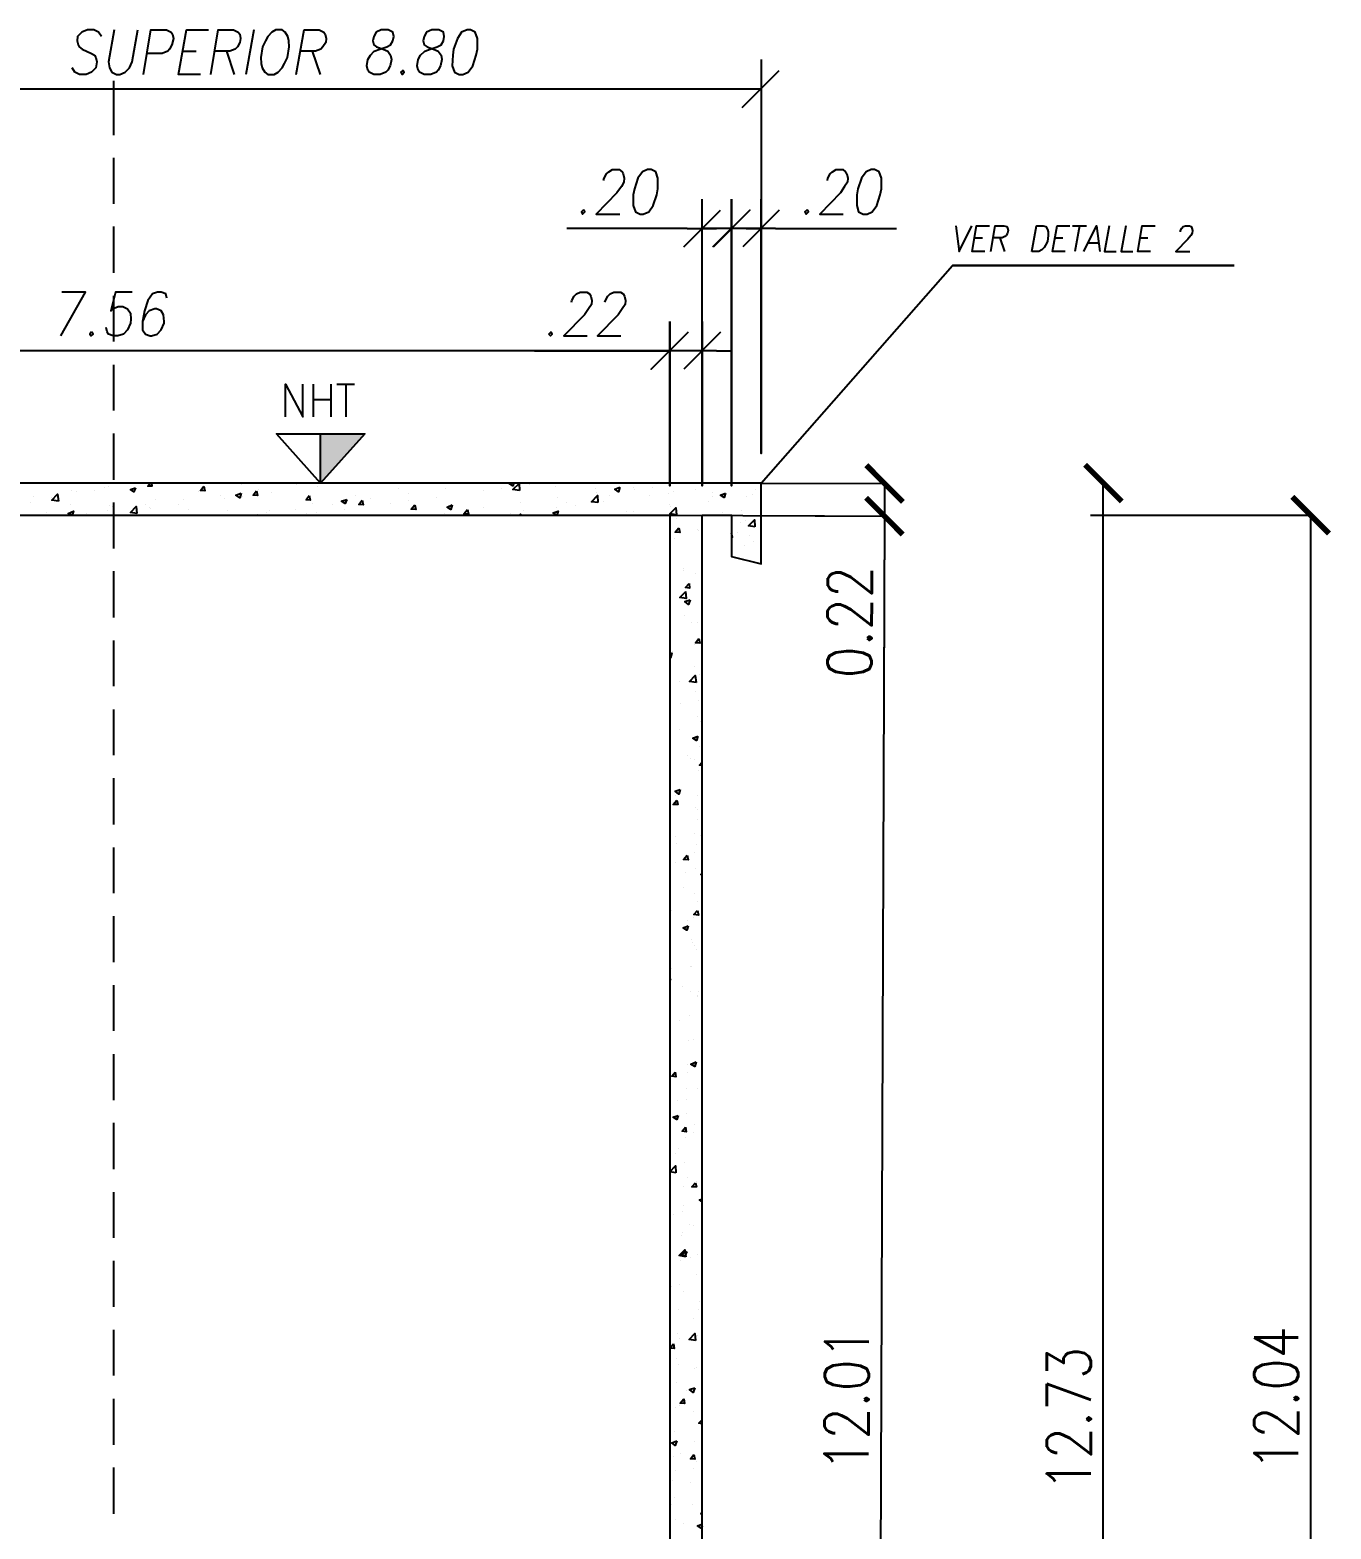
# Model space of a CAD drawing. Extents: x 93 to 1928, y 79 to 574.
# Drawn here: x 429.9 to 518.5, y 388.9 to 491 of the extents above; entities that cross this region are included whole.
import ezdxf

# ---------------------------------------------------------------- set-up
doc = ezdxf.new("R2010")
doc.units = 0
doc.header["$MEASUREMENT"] = 0
for name, color, linetype in [('Cotas', 1, 'Continuous'), ('PDF_00-COTAS-PARCIALES', 4, 'Continuous'), ('PDF_auxiliar', 1, 'Continuous'), ('PDF_CORTES', 6, 'Continuous'), ('PDF_HATCH', 1, 'Continuous'), ('PDF_LINEAS-POS-ARMADURA', 4, 'Continuous')]:
    doc.layers.add(name, color=color, linetype=linetype)
doc.layers.add('PDF_0', color=7, linetype='Continuous', true_color=0x7fbfff)
doc.styles.add('ROMANS', font='ROMANS.SHX', dxfattribs={"width": 0.85})
doc.dimstyles.new('1.10', dxfattribs={"dimtxt": 3, "dimasz": 2.5, "dimexe": 0.18, "dimexo": 0.0625, "dimgap": 0.85, "dimtad": 1, "dimlfac": 0.1, "dimzin": 0, "dimdsep": 46, "dimtxsty": 'ROMANS', "dimblk": 'ARCHTICK', "dimcen": 0.09, "dimclrd": 256, "dimclre": 256, "dimclrt": 2, "dimadec": 0, "dimazin": 0, "dimtfac": 1, "dimtofl": 0, "dimtmove": 0, "dimatfit": 3, "dimfxl": 15, "dimfxlon": 1, "dimtolj": 1, "dimtzin": 0, "dimarcsym": 0})

# ---------------------------------------------------------------- blocks, each defined once
blk = doc.blocks.new('_ArchTick')
at = {"color": 0, "linetype": 'ByBlock', "const_width": 0.15}
blk.add_lwpolyline([(-0.5, -0.5), (0.5, 0.5)], dxfattribs=at)
blk = doc.blocks.new('*D26')
at = {"layer": 'Cotas', "lineweight": -2, "transparency": 16777216}
for p, q in [((473.56, 457.96), (488.29, 457.9)), ((488.11, 457.9), (487.67, 337.48)), ((473.11, 337.54), (487.85, 337.48))]:
    blk.add_line(p, q, dxfattribs=at)
at = {"layer": 'Defpoints', "color": 0, "transparency": 16777216}
for p in [(473.5, 457.96), (473.05, 337.54), (487.67, 337.48)]:
    blk.add_point(p, dxfattribs=at)
at = {"layer": 'Cotas', "lineweight": -2, "transparency": 16777216, "xscale": 2.5, "yscale": 2.5, "zscale": 2.5}
for p, rotation in [((488.11, 457.9), 89.78796266157545), ((487.67, 337.48), 269.7879626615754)]:
    blk.add_blockref('_ArchTick', p, dxfattribs=dict(at, rotation=rotation))
at = {"layer": 'Cotas', "color": 2, "transparency": 16777216, "insert": (485.54, 397.7), "char_height": 3, "attachment_point": 5, "rotation": 89.788, "style": 'ROMANS'}
blk.add_mtext('\\A1;12.01', dxfattribs=at)
blk = doc.blocks.new('*D27')
at = {"layer": 'Cotas', "lineweight": -2, "transparency": 16777216}
for p, q in [((479.77, 460.15), (488.3, 460.12)), ((488.12, 460.12), (488.11, 457.9)), ((479.76, 457.93), (488.29, 457.9)), ((488.11, 457.9), (488.07, 445.93))]:
    blk.add_line(p, q, dxfattribs=at)
at = {"layer": 'Defpoints', "color": 0, "transparency": 16777216}
for p in [(479.7, 460.15), (479.69, 457.93), (488.11, 457.9)]:
    blk.add_point(p, dxfattribs=at)
at = {"layer": 'Cotas', "lineweight": -2, "transparency": 16777216, "xscale": 2.5, "yscale": 2.5, "zscale": 2.5}
for p, rotation in [((488.12, 460.12), 89.78796266157545), ((488.11, 457.9), 269.7879626615755)]:
    blk.add_blockref('_ArchTick', p, dxfattribs=dict(at, rotation=rotation))
at = {"layer": 'Cotas', "color": 2, "transparency": 16777216, "insert": (485.74, 450.67), "char_height": 3, "attachment_point": 5, "rotation": 89.788, "style": 'ROMANS'}
blk.add_mtext('\\A1;0.22', dxfattribs=at)
blk = doc.blocks.new('*D33')
at = {"layer": 'Cotas', "lineweight": -2, "transparency": 16777216}
for p, q in [((503.03, 460.15), (503.21, 460.15)), ((503.03, 332.57), (503.03, 460.15)), ((503.03, 332.57), (503.21, 332.57))]:
    blk.add_line(p, q, dxfattribs=at)
at = {"layer": 'Defpoints', "color": 0, "transparency": 16777216}
for p in [(503.03, 460.15), (503.03, 460.15), (503.03, 332.57)]:
    blk.add_point(p, dxfattribs=at)
at = {"layer": 'Cotas', "lineweight": -2, "transparency": 16777216, "xscale": 2.5, "yscale": 2.5, "zscale": 2.5}
for p, rotation in [((503.03, 460.15), 90), ((503.03, 332.57), 270)]:
    blk.add_blockref('_ArchTick', p, dxfattribs=dict(at, rotation=rotation))
at = {"layer": 'Cotas', "color": 2, "transparency": 16777216, "insert": (500.68, 396.36), "char_height": 3, "attachment_point": 5, "rotation": 90, "style": 'ROMANS'}
blk.add_mtext('\\A1;12.73', dxfattribs=at)
blk = doc.blocks.new('*D108')
at = {"layer": 'Cotas', "lineweight": -2, "transparency": 16777216}
for p, q in [((502.16, 457.96), (517.34, 457.96)), ((517.16, 337.57), (517.16, 457.96)), ((502.16, 337.57), (517.34, 337.57))]:
    blk.add_line(p, q, dxfattribs=at)
at = {"layer": 'Defpoints', "color": 0, "transparency": 16777216}
for p in [(473.5, 457.96), (517.16, 457.96), (473.5, 337.57)]:
    blk.add_point(p, dxfattribs=at)
at = {"layer": 'Cotas', "lineweight": -2, "transparency": 16777216, "xscale": 2.5, "yscale": 2.5, "zscale": 2.5}
for p, rotation in [((517.16, 457.96), 90), ((517.16, 337.57), 270)]:
    blk.add_blockref('_ArchTick', p, dxfattribs=dict(at, rotation=rotation))
at = {"layer": 'Cotas', "color": 2, "transparency": 16777216, "insert": (514.81, 397.76), "char_height": 3, "attachment_point": 5, "rotation": 90, "style": 'ROMANS'}
blk.add_mtext('\\A1;12.04', dxfattribs=at)

msp = doc.modelspace()

# ---------------------------------------------------------------- linework, layer by layer
at = {"layer": 'PDF_0', "color": 5, "lineweight": 25}
for points in [[(478.429, 485.745), (480.944, 488.259)], [(474.45, 476.259), (476.933, 478.742)], [(476.424, 476.259), (478.939, 478.742), (476.456, 476.259)], [(480.944, 478.742), (478.461, 476.259)], [(476.933, 470.434), (474.45, 467.919)]]:
    msp.add_lwpolyline(points, dxfattribs=at)
at = {"layer": 'PDF_0', "color": 2, "lineweight": 25}
for points in [[(478.684, 487.018), (479.703, 487.018)], [(474.673, 477.5), (475.692, 477.5)], [(478.684, 477.5), (477.697, 477.5), (476.679, 477.5)], [(480.689, 477.5), (479.703, 477.5)], [(476.679, 469.16), (475.692, 469.16)]]:
    msp.add_lwpolyline(points, dxfattribs=at)
at = {"layer": 'PDF_0', "color": 5, "lineweight": 25}
msp.add_lwpolyline([(474.737, 470.434), (472.222, 467.919)], close=True, dxfattribs=at)
at = {"layer": 'PDF_0', "color": 2, "lineweight": 25}
msp.add_lwpolyline([(473.495, 469.16), (472.477, 469.16)], close=True, dxfattribs=at)
at = {"layer": 'PDF_00-COTAS-PARCIALES', "lineweight": 25}
for points in [[(434.756, 490.583), (434.565, 490.869), (434.247, 491.029), (433.802, 491.029), (433.42, 490.869), (433.133, 490.583), (433.101, 490.297), (433.165, 490.01), (433.229, 489.883), (433.451, 489.724), (434.088, 489.437), (434.279, 489.31), (434.374, 489.151), (434.438, 488.864), (434.374, 488.45), (434.088, 488.164), (433.706, 488.005), (433.26, 488.005), (432.942, 488.164), (432.751, 488.45)], [(435.616, 491.029), (435.234, 488.864), (435.298, 488.45), (435.457, 488.164), (435.775, 488.005), (435.998, 488.005), (436.38, 488.164), (436.666, 488.45), (436.857, 488.864), (437.239, 491.029)], [(437.621, 488.005), (438.131, 491.029), (439.181, 491.029), (439.499, 490.869), (439.595, 490.742), (439.659, 490.456), (439.563, 490.01), (439.404, 489.724), (439.277, 489.596), (438.895, 489.437), (437.876, 489.437)], [(441.505, 488.005), (440.009, 488.005), (440.55, 491.029), (442.046, 491.029)], [(442.205, 488.005), (442.714, 491.029), (443.765, 491.029), (444.083, 490.869), (444.179, 490.742), (444.242, 490.456), (444.179, 490.169), (444.019, 489.883), (443.86, 489.724), (443.51, 489.596), (442.46, 489.596)], [(445.134, 491.029), (444.592, 488.005)], [(448.03, 488.005), (448.571, 491.029), (449.59, 491.029), (449.908, 490.869), (450.004, 490.742), (450.067, 490.456), (450.036, 490.169), (449.845, 489.883), (449.717, 489.724), (449.335, 489.596), (448.317, 489.596)], [(440.295, 489.596), (441.218, 489.596)], [(443.287, 489.596), (443.797, 488.005)], [(449.112, 489.596), (449.654, 488.005)], [(468.975, 480.779), (469.007, 480.938), (469.166, 481.225), (469.326, 481.352), (469.58, 481.511), (470.026, 481.511), (470.249, 481.352), (470.312, 481.225), (470.376, 480.938), (470.344, 480.652), (470.185, 480.365), (469.867, 479.919), (468.466, 478.487), (470.09, 478.487)], [(484.223, 480.779), (484.255, 480.938), (484.414, 481.225), (484.573, 481.352), (484.828, 481.511), (485.273, 481.511), (485.464, 481.352), (485.56, 481.225), (485.623, 480.938), (485.591, 480.652), (485.4, 480.365), (485.114, 479.919), (483.713, 478.487), (485.305, 478.487)], [(431.987, 470.179), (433.674, 473.171), (432.051, 473.171)], [(436.857, 473.171), (435.711, 473.171), (435.393, 471.898), (435.52, 472.025), (435.902, 472.184), (436.221, 472.184), (436.539, 472.025), (436.73, 471.739), (436.762, 471.325), (436.73, 471.038), (436.539, 470.593), (436.253, 470.306), (435.871, 470.179), (435.552, 470.179), (435.234, 470.306), (435.138, 470.465), (435.075, 470.752)], [(439.213, 472.757), (439.149, 473.044), (438.831, 473.171), (438.576, 473.171), (438.226, 473.044), (437.908, 472.598), (437.685, 471.898), (437.558, 471.166), (437.558, 470.593), (437.749, 470.306), (438.067, 470.179), (438.162, 470.179), (438.544, 470.306), (438.831, 470.593), (439.022, 471.038), (439.022, 471.166), (438.99, 471.611), (438.831, 471.898), (438.513, 472.025), (438.385, 472.025), (438.003, 471.898), (437.749, 471.611), (437.558, 471.166)], [(466.779, 472.471), (466.811, 472.598), (466.97, 472.885), (467.129, 473.044), (467.384, 473.171), (467.829, 473.171), (468.02, 473.044), (468.116, 472.885), (468.18, 472.598), (468.148, 472.312), (467.957, 472.025), (467.67, 471.611), (466.27, 470.179), (467.861, 470.179)], [(469.071, 472.471), (469.103, 472.598), (469.262, 472.885), (469.421, 473.044), (469.676, 473.171), (470.121, 473.171), (470.312, 473.044), (470.408, 472.885), (470.471, 472.598), (470.44, 472.312), (470.249, 472.025), (469.962, 471.611), (468.562, 470.179), (470.153, 470.179)], [(447.298, 464.672), (447.298, 466.9), (448.476, 464.672), (448.476, 466.9)], [(449.176, 466.9), (449.176, 464.672)], [(450.386, 466.9), (450.386, 464.672)], [(450.8, 466.9), (452.009, 466.9)], [(451.404, 466.9), (451.404, 464.672)], [(449.176, 465.85), (450.386, 465.85)]]:
    msp.add_lwpolyline(points, dxfattribs=at)
for points in [[(446.63, 491.029), (446.375, 490.869), (446.088, 490.583), (445.929, 490.297), (445.738, 489.883), (445.611, 489.151), (445.643, 488.737), (445.707, 488.45), (445.898, 488.164), (446.088, 488.005), (446.534, 488.005), (446.789, 488.164), (447.075, 488.45), (447.234, 488.737), (447.425, 489.151), (447.553, 489.883), (447.521, 490.297), (447.457, 490.583), (447.266, 490.869), (447.075, 491.029)], [(453.824, 491.029), (453.473, 490.869), (453.314, 490.583), (453.251, 490.297), (453.314, 490.01), (453.505, 489.883), (453.951, 489.724), (454.269, 489.596), (454.46, 489.31), (454.524, 489.023), (454.428, 488.578), (454.269, 488.291), (454.142, 488.164), (453.76, 488.005), (453.314, 488.005), (452.996, 488.164), (452.9, 488.291), (452.837, 488.578), (452.9, 489.023), (453.091, 489.31), (453.346, 489.596), (453.728, 489.724), (454.206, 489.883), (454.46, 490.01), (454.619, 490.297), (454.683, 490.583), (454.619, 490.869), (454.301, 491.029)], [(457.261, 491.029), (456.911, 490.869), (456.752, 490.583), (456.688, 490.297), (456.752, 490.01), (456.943, 489.883), (457.389, 489.724), (457.707, 489.596), (457.898, 489.31), (457.962, 489.023), (457.866, 488.578), (457.707, 488.291), (457.58, 488.164), (457.198, 488.005), (456.752, 488.005), (456.434, 488.164), (456.338, 488.291), (456.275, 488.578), (456.338, 489.023), (456.497, 489.31), (456.784, 489.596), (457.166, 489.724), (457.643, 489.883), (457.898, 490.01), (458.057, 490.297), (458.121, 490.583), (458.057, 490.869), (457.739, 491.029)], [(459.681, 491.029), (459.299, 490.869), (459.012, 490.456), (458.757, 489.724), (458.694, 489.31), (458.662, 488.578), (458.821, 488.164), (459.139, 488.005), (459.394, 488.005), (459.744, 488.164), (460.063, 488.578), (460.285, 489.31), (460.381, 489.724), (460.381, 490.456), (460.222, 490.869), (459.903, 491.029)], [(455.32, 488.291), (455.16, 488.164), (455.256, 488.005), (455.383, 488.164)], [(471.968, 481.511), (471.617, 481.352), (471.299, 480.938), (471.076, 480.206), (470.981, 479.792), (470.981, 479.06), (471.14, 478.646), (471.458, 478.487), (471.681, 478.487), (472.063, 478.646), (472.35, 479.06), (472.604, 479.792), (472.668, 480.206), (472.668, 480.938), (472.541, 481.352), (472.222, 481.511)], [(487.215, 481.511), (486.865, 481.352), (486.546, 480.938), (486.292, 480.206), (486.228, 479.792), (486.228, 479.06), (486.355, 478.646), (486.674, 478.487), (486.928, 478.487), (487.279, 478.646), (487.597, 479.06), (487.82, 479.792), (487.915, 480.206), (487.915, 480.938), (487.756, 481.352), (487.438, 481.511)], [(467.607, 478.773), (467.479, 478.646), (467.543, 478.487), (467.702, 478.646)], [(482.854, 478.773), (482.695, 478.646), (482.79, 478.487), (482.949, 478.646)], [(434.088, 470.465), (433.961, 470.306), (434.056, 470.179), (434.183, 470.306)], [(465.41, 470.465), (465.251, 470.306), (465.347, 470.179), (465.474, 470.306)]]:
    msp.add_lwpolyline(points, close=True, dxfattribs=at)
at = {"layer": 'PDF_00-COTAS-PARCIALES', "color": 2, "lineweight": 25}
for points in [[(479.703, 489.023), (479.703, 462.157), (479.703, 479.506)], [(392.484, 487.018), (478.684, 487.018)], [(475.692, 471.166), (475.692, 459.961), (475.692, 479.506)], [(474.673, 477.5), (466.461, 477.5)], [(478.684, 477.5), (479.703, 477.5), (477.697, 477.5), (475.692, 477.5), (476.679, 477.5)], [(480.689, 477.5), (488.934, 477.5)], [(464.264, 469.16), (472.477, 469.16), (398.691, 469.16), (406.936, 469.16)], [(475.692, 469.16), (473.495, 469.16)], [(476.679, 469.16), (477.697, 469.16)], [(449.685, 460.152), (446.693, 463.494), (452.709, 463.494), (449.685, 460.152), (449.685, 463.494)]]:
    msp.add_lwpolyline(points, dxfattribs=at)
for points in [[(477.697, 479.506), (477.697, 459.961)], [(473.495, 471.166), (473.495, 459.961)]]:
    msp.add_lwpolyline(points, close=True, dxfattribs=at)
at = {"layer": 'PDF_00-COTAS-PARCIALES', "color": 2, "transparency": 33554559}
msp.add_solid([(449.685, 463.494), (452.709, 463.494), (449.685, 460.152)], dxfattribs=at)
at = {"layer": 'PDF_auxiliar', "lineweight": 25}
for points in [[(435.584, 487.559), (435.584, 483.867)], [(435.584, 482.307), (435.584, 479.187)], [(435.584, 477.628), (435.584, 474.476)], [(479.703, 460.152), (492.754, 474.986)], [(511.948, 474.986), (492.754, 474.986), (511.948, 474.986)], [(435.584, 472.916), (435.584, 469.797)], [(435.584, 468.205), (435.584, 465.086)], [(435.584, 463.526), (435.584, 460.375)], [(435.584, 458.815), (435.584, 455.696)], [(435.584, 454.136), (435.584, 450.985)], [(435.584, 449.425), (435.584, 446.305)], [(435.584, 444.714), (435.584, 441.594)], [(435.584, 440.034), (435.584, 436.883)], [(435.584, 435.323), (435.584, 432.204)], [(435.584, 430.644), (435.584, 427.493)], [(435.584, 425.933), (435.584, 422.814)], [(435.584, 421.222), (435.584, 418.102)], [(435.584, 416.543), (435.584, 413.391)], [(435.584, 411.832), (435.584, 408.712)], [(435.584, 407.152), (435.584, 404.001)], [(435.584, 402.441), (435.584, 399.322)], [(435.584, 397.73), (435.584, 394.611)], [(435.584, 393.051), (435.584, 389.9)]]:
    msp.add_lwpolyline(points, dxfattribs=at)
at = {"layer": 'PDF_CORTES', "lineweight": 25}
for points in [[(475.692, 457.956), (477.697, 457.956), (477.697, 455.154), (479.703, 454.645), (479.703, 460.152), (391.497, 460.152), (391.497, 454.645), (393.503, 455.154), (393.503, 457.956), (395.508, 457.956), (395.508, 330.152), (397.704, 330.152), (397.704, 332.571), (473.495, 332.571), (473.495, 330.152), (475.692, 330.152)], [(397.704, 457.956), (473.495, 457.956), (473.495, 337.569), (397.704, 337.569)]]:
    msp.add_lwpolyline(points, close=True, dxfattribs=at)
at = {"layer": 'PDF_HATCH', "lineweight": 25}
for points in [[(434.979, 459.834), (434.979, 459.834)], [(435.234, 459.929), (435.234, 459.929)], [(437.239, 460.152), (437.239, 460.152)], [(438.162, 460.152), (438.194, 459.929), (437.908, 459.929), (438.067, 460.152)], [(444.274, 460.057), (444.274, 460.057)], [(448.03, 460.057), (448.03, 460.057)], [(449.463, 459.929), (449.463, 459.929)], [(450.704, 460.088), (450.704, 460.088)], [(454.97, 459.802), (454.97, 459.802)], [(458.216, 459.77), (458.216, 459.77)], [(460.381, 460.152), (460.381, 460.152)], [(460.827, 460.12), (460.827, 460.12)], [(462.036, 459.77), (462.036, 459.77)], [(462.864, 460.152), (462.8, 459.961), (462.545, 460.12), (462.609, 460.152)], [(463.055, 460.025), (463.055, 460.025)], [(463.946, 460.025), (463.946, 460.025)], [(465.729, 459.929), (465.729, 459.929)], [(468.402, 459.802), (468.402, 459.802)], [(471.044, 459.866), (471.044, 459.866)], [(472.286, 459.834), (472.286, 459.834)], [(478.429, 460.12), (478.429, 460.12)], [(479.352, 459.738), (479.352, 459.738)], [(429.95, 458.847), (429.95, 458.847)], [(430.109, 459.261), (430.109, 459.261)], [(431.382, 459.133), (431.382, 459.133)], [(431.828, 459.388), (431.828, 459.388)], [(432.624, 458.72), (432.624, 458.72)], [(432.687, 459.611), (432.687, 459.611)], [(433.069, 459.579), (433.069, 459.579)], [(434.311, 459.643), (434.311, 459.643)], [(438.449, 459.038), (438.449, 459.038)], [(440.327, 459.006), (440.327, 459.006)], [(441.377, 459.547), (441.377, 459.547)], [(442.874, 459.324), (442.874, 459.324)], [(443.128, 459.102), (443.128, 459.102)], [(444.401, 459.261), (444.401, 459.261)], [(445.484, 459.706), (445.484, 459.706)], [(446.311, 459.515), (446.311, 459.515)], [(449.112, 458.783), (449.112, 458.783)], [(450.513, 458.72), (450.513, 458.72)], [(452.041, 459.293), (452.041, 459.293)], [(453.123, 459.07), (453.123, 459.07)], [(454.46, 458.783), (454.46, 458.783)], [(455.702, 459.42), (455.702, 459.42)], [(455.702, 458.942), (455.702, 458.942)], [(457.612, 459.197), (457.612, 459.197)], [(460.795, 459.611), (460.795, 459.611)], [(463.341, 458.815), (463.341, 458.815)], [(465.856, 459.133), (465.856, 459.133)], [(466.461, 458.815), (466.461, 458.815)], [(468.466, 459.515), (468.466, 459.515)], [(468.944, 458.879), (468.944, 458.879)], [(469.389, 459.324), (469.389, 459.324)], [(471.076, 459.706), (471.076, 459.706)], [(472.095, 459.293), (472.095, 459.293)], [(473.368, 459.452), (473.368, 459.452)], [(473.495, 458.72), (473.495, 458.72)], [(473.75, 459.579), (473.75, 459.579)], [(475.246, 459.706), (475.246, 459.706)], [(476.106, 458.879), (476.106, 458.879)], [(476.424, 459.484), (476.424, 459.484)], [(476.424, 459.229), (476.424, 459.229)], [(478.684, 459.261), (478.684, 459.261)], [(479.098, 459.356), (479.098, 459.356)], [(431.032, 458.147), (431.032, 458.147)], [(432.719, 457.956), (432.496, 458.083), (432.847, 458.242), (432.751, 457.956)], [(432.592, 458.051), (432.592, 458.051)], [(432.624, 457.956), (432.624, 457.956)], [(433.706, 458.051), (433.706, 458.051)], [(435.17, 458.274), (435.17, 458.274)], [(435.298, 458.624), (435.298, 458.624)], [(435.52, 458.56), (435.52, 458.56)], [(436.826, 458.274), (436.826, 458.274)], [(437.749, 458.656), (437.749, 458.656)], [(438.003, 458.497), (438.003, 458.497)], [(438.067, 458.433), (438.067, 458.433)], [(439.977, 458.688), (439.977, 458.688)], [(440.677, 458.369), (440.677, 458.369)], [(443.351, 458.274), (443.351, 458.274)], [(445.42, 458.019), (445.42, 458.019)], [(446.025, 458.147), (446.025, 458.147)], [(446.216, 458.306), (446.216, 458.306)], [(447.967, 458.369), (447.967, 458.369)], [(448.699, 458.051), (448.699, 458.051)], [(449.399, 458.115), (449.399, 458.115)], [(451.309, 458.369), (451.309, 458.369)], [(458.153, 458.083), (458.153, 458.083)], [(460.763, 458.465), (460.763, 458.465)], [(462.609, 458.051), (462.609, 458.051)], [(463.246, 457.956), (463.309, 458.019), (463.309, 457.956)], [(463.532, 458.306), (463.532, 458.306)], [(465.76, 457.956), (465.538, 458.115), (465.888, 458.242), (465.792, 457.956)], [(465.792, 458.465), (465.792, 458.465)], [(467.034, 458.624), (467.034, 458.624)], [(470.567, 458.21), (470.567, 458.21)], [(470.981, 458.21), (470.981, 458.21)], [(473.527, 458.529), (473.527, 458.529)], [(473.941, 457.733), (473.941, 457.733)], [(477.092, 458.147), (477.092, 458.147)], [(478.366, 458.306), (478.366, 458.306)], [(475.405, 456.969), (475.405, 456.969)], [(475.437, 456.905), (475.437, 456.905)], [(477.697, 456.46), (477.761, 456.46), (477.697, 456.746)], [(478.111, 456.81), (478.111, 456.81)], [(478.334, 457.478), (478.334, 457.478)], [(478.62, 457.574), (478.62, 457.574)], [(473.814, 456.364), (473.814, 456.364)], [(478.557, 455.918), (478.557, 455.918)], [(478.939, 456.587), (478.939, 456.587)], [(479.162, 456.141), (479.162, 456.141)], [(474.45, 454.359), (474.45, 454.359)], [(474.45, 454.2), (474.45, 454.2)], [(475.214, 453.977), (475.214, 453.977)], [(474.546, 452.767), (474.61, 452.29), (474.164, 452.353), (474.578, 452.767)], [(473.495, 452.385), (473.495, 452.385)], [(474.387, 452.385), (474.387, 452.385)], [(474.514, 451.144), (474.514, 451.144)], [(474.992, 450.666), (474.992, 450.666)], [(475.405, 450.634), (475.405, 450.634)], [(473.495, 448.502), (473.623, 448.565), (473.527, 448.247), (473.495, 448.279)], [(473.655, 448.693), (473.655, 448.693)], [(475.151, 449.138), (475.151, 449.138)], [(475.183, 447.642), (475.183, 447.642)], [(474.164, 446.592), (474.164, 446.592)], [(475.501, 447.133), (475.501, 447.133)], [(475.246, 445.923), (475.246, 445.923)], [(475.628, 445.541), (475.628, 445.541)], [(474.196, 445.159), (474.196, 445.159)], [(475.437, 445.318), (475.437, 445.318)], [(475.374, 444.268), (475.374, 444.268)], [(475.565, 443.886), (475.565, 443.886)], [(474.132, 443.345), (474.132, 443.345)], [(474.705, 441.594), (474.705, 441.594)], [(474.864, 441.371), (474.864, 441.371)], [(475.501, 442.199), (475.501, 442.199)], [(475.183, 441.276), (475.183, 441.276)], [(475.437, 440.544), (475.437, 440.544)], [(475.692, 440.894), (475.501, 440.926), (475.692, 441.117)], [(473.877, 438.825), (473.877, 438.825)], [(475.374, 438.889), (475.374, 438.889)], [(475.246, 438.061), (475.246, 438.061)], [(475.374, 437.934), (475.374, 437.934)], [(475.183, 436.246), (475.183, 436.246)], [(475.342, 437.201), (475.342, 437.201)], [(473.909, 436.087), (473.909, 436.087)], [(473.973, 435.578), (473.973, 435.578)], [(475.278, 435.546), (475.278, 435.546)], [(475.565, 436.151), (475.565, 436.151)], [(473.846, 434.273), (473.846, 434.273)], [(475.151, 434.941), (475.151, 434.941)], [(474.578, 433.604), (474.578, 433.604)], [(475.214, 433.859), (475.214, 433.859)], [(475.692, 433.445), (475.596, 433.477), (475.692, 433.509)], [(474.419, 432.554), (474.419, 432.554)], [(475.151, 432.204), (475.151, 432.204)], [(475.342, 431.599), (475.342, 431.599)], [(473.591, 431.026), (473.591, 431.026)], [(474.673, 430.358), (474.673, 430.358)], [(475.087, 430.517), (475.087, 430.517)], [(474.96, 429.021), (474.96, 429.021)], [(475.023, 428.862), (475.023, 428.862)], [(475.151, 428.607), (475.151, 428.607)], [(475.278, 428.384), (475.278, 428.384)], [(473.623, 427.047), (473.623, 427.047)], [(474.896, 427.206), (474.896, 427.206)], [(474.96, 427.206), (474.96, 427.206)], [(473.495, 426.347), (473.527, 426.347), (473.495, 426.251)], [(473.559, 425.233), (473.559, 425.233)], [(474.323, 425.806), (474.323, 425.806)], [(474.896, 425.519), (474.896, 425.519)], [(475.342, 425.233), (475.342, 425.233)], [(475.374, 425.137), (475.374, 425.137)], [(475.469, 425.487), (475.469, 425.487)], [(474.164, 423.514), (474.164, 423.514)], [(474.832, 423.864), (474.832, 423.864)], [(474.769, 422.177), (474.769, 422.177)], [(475.119, 422.241), (475.119, 422.241)], [(474.673, 419.981), (474.673, 419.981)], [(474.705, 420.522), (474.705, 420.522)], [(475.023, 420.585), (475.023, 420.585)], [(475.342, 418.898), (475.342, 418.898)], [(474.005, 418.039), (474.005, 418.039)], [(474.61, 418.166), (474.61, 418.166)], [(474.641, 418.866), (474.641, 418.866)], [(474.61, 417.179), (474.61, 417.179)], [(475.119, 415.906), (475.119, 415.906)], [(475.183, 416.415), (475.183, 416.415)], [(474.1, 414.824), (474.1, 414.824)], [(474.546, 415.524), (474.546, 415.524)], [(473.877, 414.442), (473.877, 414.442)], [(474.482, 413.837), (474.482, 413.837)], [(474.705, 412.818), (474.705, 412.818)], [(474.419, 412.182), (474.419, 412.182)], [(475.31, 412.532), (475.31, 412.532)], [(474.419, 410.909), (474.419, 410.909)], [(475.692, 411.163), (475.501, 411.291), (475.692, 411.354)], [(475.66, 411.068), (475.66, 411.068)], [(473.75, 410.272), (473.75, 410.272)], [(474.355, 410.527), (474.355, 410.527)], [(474.291, 408.84), (474.291, 408.84)], [(474.355, 409.094), (474.355, 409.094)], [(474.801, 409.603), (474.801, 409.603)], [(475.119, 409.54), (475.119, 409.54)], [(474.228, 407.184), (474.228, 407.184)], [(474.928, 407.375), (474.928, 407.375)], [(475.405, 407.598), (475.405, 407.598)], [(475.31, 406.197), (475.31, 406.197)], [(473.591, 405.402), (473.591, 405.402)], [(474.164, 405.497), (474.164, 405.497)], [(474.45, 405.052), (474.45, 405.052)], [(474.1, 403.842), (474.1, 403.842)], [(475.437, 403.842), (475.437, 403.842)], [(475.501, 404.383), (475.501, 404.383)], [(475.087, 403.205), (475.087, 403.205)], [(474.037, 402.187), (474.037, 402.187)], [(474.132, 401.868), (474.132, 401.868)], [(475.374, 402.028), (475.374, 402.028)], [(473.973, 400.5), (473.973, 400.5)], [(474.068, 400.054), (474.068, 400.054)], [(475.151, 399.831), (475.151, 399.831)], [(475.278, 399.863), (475.278, 399.863)], [(473.527, 399.258), (473.527, 399.258)], [(473.941, 398.844), (473.941, 398.844)], [(474.641, 398.335), (474.641, 398.335)], [(473.877, 397.157), (473.877, 397.157)], [(474.132, 397.285), (474.132, 397.285)], [(475.087, 396.871), (475.087, 396.871)], [(473.814, 395.502), (473.814, 395.502)], [(475.692, 396.043), (475.469, 396.075), (475.692, 396.298)], [(475.183, 394.802), (475.183, 394.802)], [(473.75, 393.815), (473.75, 393.815)], [(474.228, 394.038), (474.228, 394.038)], [(475.278, 393.497), (475.278, 393.497)], [(473.846, 392.828), (473.846, 392.828)], [(475.119, 392.987), (475.119, 392.987)], [(473.686, 392.16), (473.686, 392.16)], [(474.864, 392.064), (474.864, 392.064)], [(473.623, 390.505), (473.623, 390.505)], [(473.782, 391.014), (473.782, 391.014)], [(475.055, 390.505), (475.055, 390.505)], [(473.877, 389.486), (473.877, 389.486)], [(474.387, 389.263), (474.387, 389.263)], [(475.692, 389.868), (475.596, 389.9), (475.692, 390.027)], [(475.692, 389.072), (475.628, 388.913), (475.374, 389.072), (475.692, 389.199)]]:
    msp.add_lwpolyline(points, dxfattribs=at)
for points in [[(437.08, 459.834), (436.953, 459.547), (436.73, 459.706)], [(441.728, 459.929), (441.791, 459.611), (441.505, 459.643)], [(463.246, 459.643), (462.8, 459.706), (463.214, 460.12)], [(470.09, 459.866), (469.994, 459.547), (469.739, 459.738)], [(431.828, 458.911), (431.382, 458.974), (431.764, 459.388)], [(444.274, 459.452), (444.179, 459.133), (443.924, 459.324)], [(445.325, 459.611), (445.388, 459.293), (445.102, 459.324)], [(448.922, 459.293), (448.985, 458.974), (448.699, 459.006)], [(451.468, 459.038), (451.373, 458.751), (451.118, 458.911)], [(452.518, 458.974), (452.582, 458.656), (452.296, 458.688)], [(468.593, 458.815), (468.148, 458.879), (468.562, 459.293)], [(477.283, 459.452), (477.188, 459.165), (476.933, 459.324)], [(437.176, 458.083), (436.73, 458.147), (437.112, 458.56)], [(456.115, 458.656), (456.179, 458.338), (455.861, 458.369)], [(458.662, 458.656), (458.566, 458.338), (458.312, 458.497)], [(459.712, 458.338), (459.776, 458.019), (459.458, 458.051)], [(473.941, 457.987), (473.495, 458.051), (473.909, 458.465)], [(474.1, 457.096), (474.164, 456.778), (473.846, 456.81)], [(479.289, 457.16), (478.843, 457.224), (479.257, 457.637)], [(474.801, 453.308), (474.832, 452.99), (474.546, 453.022)], [(474.864, 452.194), (474.769, 451.876), (474.514, 452.067)], [(475.469, 449.552), (475.533, 449.234), (475.246, 449.266)], [(475.278, 446.56), (474.832, 446.624), (475.214, 447.037)], [(475.405, 442.899), (475.31, 442.613), (475.055, 442.772)], [(473.973, 438.538), (474.037, 438.252), (473.718, 438.252)], [(474.196, 439.27), (474.1, 438.952), (473.846, 439.143)], [(474.673, 434.782), (474.737, 434.464), (474.419, 434.496)], [(475.374, 431.026), (475.437, 430.708), (475.119, 430.74)], [(474.737, 429.976), (474.641, 429.689), (474.387, 429.848)], [(473.846, 420.012), (473.909, 419.694), (473.623, 419.726)], [(475.278, 420.713), (475.183, 420.394), (474.928, 420.554)], [(474.068, 417.052), (473.973, 416.766), (473.718, 416.925)], [(474.546, 416.256), (474.61, 415.938), (474.323, 415.97)], [(473.909, 413.137), (473.495, 413.2), (473.877, 413.614)], [(475.246, 412.468), (475.31, 412.182), (474.992, 412.182)], [(474.578, 407.407), (474.132, 407.503), (474.514, 407.885)], [(474.641, 407.789), (474.514, 407.471), (474.291, 407.63)], [(475.246, 401.709), (474.801, 401.773), (475.183, 402.187)], [(473.75, 401.486), (473.782, 401.168), (473.495, 401.2)], [(475.183, 398.494), (475.087, 398.176), (474.832, 398.367)], [(474.45, 397.73), (474.482, 397.412), (474.196, 397.444)], [(473.973, 394.865), (473.846, 394.547), (473.623, 394.738)], [(475.119, 393.942), (475.183, 393.624), (474.896, 393.656)]]:
    msp.add_lwpolyline(points, close=True, dxfattribs=at)
at = {"layer": 'PDF_LINEAS-POS-ARMADURA', "color": 3, "lineweight": 25}
for points in [[(492.976, 477.691), (493.199, 475.94), (494.059, 477.691)], [(494.95, 475.94), (494.091, 475.94), (494.377, 477.691), (495.268, 477.691)], [(495.364, 475.94), (495.65, 477.691), (496.255, 477.691), (496.446, 477.628), (496.51, 477.532), (496.542, 477.373), (496.51, 477.182), (496.414, 477.023), (496.319, 476.959), (496.128, 476.864), (495.523, 476.864)], [(500.425, 475.94), (499.566, 475.94), (499.884, 477.691), (500.743, 477.691)], [(500.934, 477.691), (501.889, 477.691)], [(501.412, 477.691), (501.093, 475.94)], [(501.698, 475.94), (502.558, 477.691), (502.781, 475.94)], [(503.417, 477.691), (503.099, 475.94), (503.895, 475.94)], [(504.563, 477.691), (504.245, 475.94), (505.041, 475.94)], [(506.25, 475.94), (505.391, 475.94), (505.677, 477.691), (506.568, 477.691)], [(508.287, 477.277), (508.287, 477.373), (508.383, 477.532), (508.478, 477.628), (508.638, 477.691), (508.892, 477.691), (509.02, 477.628), (509.051, 477.532), (509.115, 477.373), (509.083, 477.182), (508.988, 477.023), (508.797, 476.768), (507.969, 475.94), (508.924, 475.94)], [(494.25, 476.864), (494.791, 476.864)], [(495.969, 476.864), (496.287, 475.94)], [(499.725, 476.864), (500.266, 476.864)], [(502.017, 476.513), (502.685, 476.513)], [(505.55, 476.864), (506.059, 476.864)]]:
    msp.add_lwpolyline(points, dxfattribs=at)
msp.add_lwpolyline([(498.165, 475.94), (498.483, 477.691), (498.929, 477.691), (499.12, 477.628), (499.215, 477.437), (499.279, 477.277), (499.279, 477.023), (499.215, 476.609), (499.088, 476.354), (498.993, 476.195), (498.833, 476.036), (498.642, 475.94)], close=True, dxfattribs=at)

# ---------------------------------------------------------------- dimensions: what is measured, and where the dimension line sits
at = {"layer": 'Cotas'}
dim = msp.add_aligned_dim(p1=(479.703, 460.152), p2=(479.694, 457.933), distance=8.418, dimstyle='1.10', dxfattribs=at)
dim.commit()
dim.dimension.update_dxf_attribs({"geometry": '*D27', "text_midpoint": (485.735, 450.675)})
dim = msp.add_linear_dim(base=(503.031, 460.152), p1=(503.031, 332.571), p2=(503.031, 460.152), angle=90, text='12.73', dimstyle='1.10', dxfattribs=at)
dim.commit()
dim.dimension.update_dxf_attribs({"geometry": '*D33', "text_midpoint": (500.681, 396.362)})
dim = msp.add_aligned_dim(p1=(473.495, 457.956), p2=(473.05, 337.537), distance=14.617, text='12.01', dimstyle='1.10', dxfattribs=at)
dim.commit()
dim.dimension.update_dxf_attribs({"geometry": '*D26', "text_midpoint": (485.539, 397.701)})
dim = msp.add_linear_dim(base=(517.164, 457.956), p1=(473.495, 337.569), p2=(473.495, 457.956), angle=90, dimstyle='1.10', dxfattribs=at)
dim.commit()
dim.dimension.update_dxf_attribs({"geometry": '*D108', "text_midpoint": (514.814, 397.762)})

doc.saveas('drawing.dxf')
